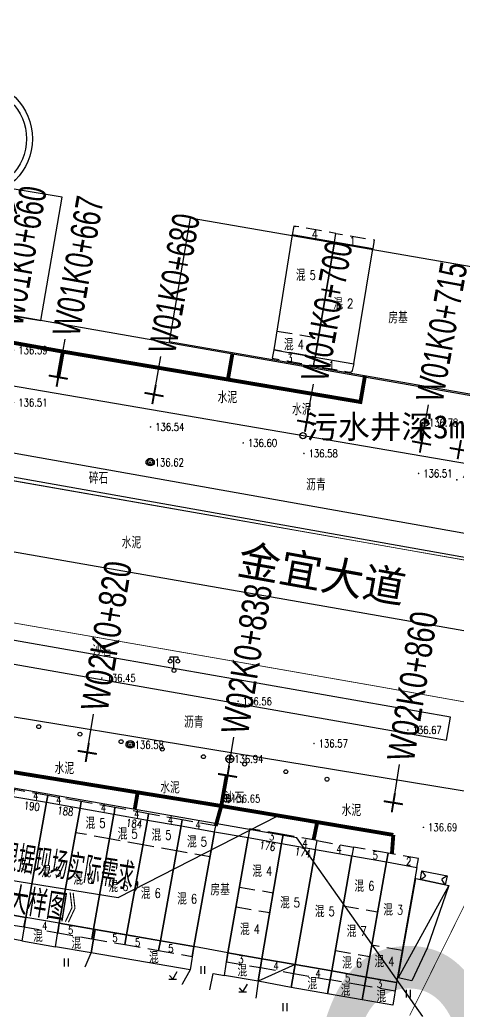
# Model space of a CAD drawing. Extents: x 529262 to 576451, y 2694391 to 2717535.
# Drawn here: x 562654.2 to 562710.7, y 2710897.1 to 2711024.9 of the extents above; entities that cross this region are included whole.
import ezdxf
from ezdxf.enums import TextEntityAlignment as Align
from ezdxf.xclip import XClip

# ---------------------------------------------------------------- set-up
doc = ezdxf.new("R2010")
doc.units = 0
doc.header["$XCLIPFRAME"] = 0
doc.linetypes.add('X5', pattern=[3, 2, -1])
for name, color, linetype in [('a红线图', 1, 'Continuous'), ('COMPONENT', 8, 'Continuous'), ('DLDW', 8, 'Continuous'), ('DLSS', 4, 'Continuous'), ('GCD', 8, 'Continuous'), ('GPSCOMMON', 7, 'Continuous'), ('GXYZ', 8, 'Continuous'), ('JMD', 8, 'Continuous'), ('PP-COM', 7, 'Continuous'), ('RD-中线', 40, 'Continuous'), ('RD-红线', 7, 'Continuous'), ('RD-路名', 7, 'Continuous'), ('ZBTZ', 8, 'Continuous'), ('ZJ', 7, 'Continuous'), ('桩号标注_W01-', 7, 'Continuous'), ('桩号标注_W02-', 7, 'Continuous'), ('纵断_分栏文字', 7, 'Continuous'), ('路名', 7, 'Continuous')]:
    doc.layers.add(name, color=color, linetype=linetype)
doc.layers.add('现状管道深度（物探资料）', color=2, linetype='Continuous', plot=False)
doc.styles.add('_TCH_DIM', font='smsim.shx', dxfattribs={"width": 0.75, "bigfont": 'smfs.shx'})
doc.styles.add('HZ', font='rs.shx', dxfattribs={"width": 0.8, "bigfont": 'hztxt.shx'})
doc.styles.add('JieTuHzTxt', font='smsim.shx', dxfattribs={"width": 0.7, "bigfont": 'smfs.shx'})
doc.styles.add('SEMDI', font='smsim.shx', dxfattribs={"width": 0.75, "bigfont": 'smfs.shx'})
doc.styles.add('SMEDI', font='smsim.shx', dxfattribs={"width": 0.75, "height": 3.5, "bigfont": 'smfs.shx'})
doc.styles.get("Standard").update_dxf_attribs({"font": '', "height": 2.5, "bigfont": 'smfs.shx'})
doc.styles.add('宋体', font='', dxfattribs={"width": 0.75})
doc.styles.add('黑体', font='simhei.ttf')
doc.styles.get('Standard').set_extended_font_data('FangSong_GB2312')
doc.styles.get('宋体').set_extended_font_data('SimSun')
doc.linetypes.add('1161', pattern='A,0,[149,AAA.SHX,S=0.15,R=0,X=0,Y=0],-1.6', length=1.6)
doc.linetypes.add('444', pattern='A,4.5,[145,AAA.SHX,S=1,R=0,X=0,Y=1],4.5,-0.5,[146,AAA.SHX,S=1,R=0,X=0,Y=0],-0.5', length=10)

# ---------------------------------------------------------------- blocks, each defined once
blk = doc.blocks.new('Compass1')
for p, q in [((0, 12.5), (-7.245865642328226, -12.86052974814868)), ((0, 0), (0, 12.5)), ((0, 0), (-7.245865642328226, -12.86052974814868))]:
    blk.add_line(p, q)
at = {"color": 2}
for p, q in [((0, 12.5), (7.258392921233167, -12.9043752243162)), ((7.258392921233167, -12.9043752243162), (0, 0))]:
    blk.add_line(p, q, dxfattribs=at)
at = {"color": 3}
blk.add_circle((0, 0), 10, dxfattribs=at)
at = {"color": 2}
blk.add_circle((0, 0), 9, dxfattribs=at)
blk.add_solid([(-7.245865642328283, -12.86052974814882), (0, 12.5), (0, 0)], dxfattribs=at)
at = {"color": 3}
blk.add_text('N', height=5, dxfattribs=at).set_placement((-0.01376961122394693, 13.97023395669921), align=Align.CENTER)
blk = doc.blocks.new('A$C19FD0107')
at = {"layer": 'RD-中线', "color": 8}
blk.add_lwpolyline([(-7408.074959926307, 16401.62815420004), (-7423.958501435816, 16404.55475354008, 0.002243346709815125), (-7425.283301480114, 16404.79271196714), (-8443.288202136755, 16582.93403241923)], format="xyb", dxfattribs=at)
at = {"layer": 'RD-红线', "color": 8}
for points in [[(-8002.672342158854, 16536.2862471398), (-8404.522345103323, 16606.60623292765)], [(-8308.06715849042, 16528.81575428974), (-8415.225166082382, 16547.56740170997)]]:
    blk.add_lwpolyline(points, dxfattribs=at)
blk.add_lwpolyline([(-8291.800024449825, 16505.74820688087), (-8308.06715849042, 16528.81575428974, 0.4130173738792023)], format="xyb", dxfattribs=at)
blk = doc.blocks.new('GC200')
at = {"linetype": 'Continuous', "const_width": 0.2, "flags": 128}
blk.add_lwpolyline([(-0.1, 0, 1), (0.1, 0, 1)], format="xyb", close=True, dxfattribs=at)
blk = doc.blocks.new('gc170')
at = {"color": 8, "linetype": 'Continuous'}
blk.add_circle((0, 0), 0.5, dxfattribs=at)
blk = doc.blocks.new('gc121')
at = {"color": 8}
for p, q in [((-0.5, -1), (-0.5, 1)), ((0.5, -1), (0.5, 1))]:
    blk.add_line(p, q, dxfattribs=at)
blk = doc.blocks.new('gc123')
at = {"color": 8}
for p, q in [((-1, 0), (1, 0)), ((0, 0), (-0.8, 1)), ((0, 0), (1.199999999999999, 2))]:
    blk.add_line(p, q, dxfattribs=at)
blk = doc.blocks.new('gc097')
at = {"color": 8}
for p, q in [((-1, 2.9), (-1, 3.5)), ((-1, 3.5), (1, 3.5)), ((0, 0.5), (0, 3.5)), ((1, 3.5), (1, 2.9))]:
    blk.add_line(p, q, dxfattribs=at)
for centre in [(-1, 2.399999999999999), (1, 2.399999999999999), (0, 0)]:
    blk.add_circle(centre, 0.5, dxfattribs=at)
blk = doc.blocks.new('gc122')
at = {"color": 8}
blk.add_circle((0, 0), 0.8, dxfattribs=at)
blk = doc.blocks.new('gcbj0109')
at = {"linetype": 'Continuous'}
for radius in [1, 0.6447541217484433]:
    blk.add_circle((0, 0), radius, dxfattribs=at)
blk = doc.blocks.new('gcbj0102')
for p, q in [((-1, 0), (1, 0)), ((-8.881784197001252e-16, -1), (-8.881784197001252e-16, 1))]:
    blk.add_line(p, q)
blk.add_circle((0, 0), 1)

msp = doc.modelspace()

# ---------------------------------------------------------------- linework, layer by layer
at = {"layer": 'a红线图', "color": 8, "lineweight": 0, "elevation": 137.0047}
msp.add_lwpolyline([(562776.0204073656, 2710943.929564269), (562313.747224096, 2711024.878383073)], dxfattribs=at)
msp.add_lwpolyline([(562776.0204073656, 2710943.929564269), (562313.747224096, 2711024.878383073)], dxfattribs=at)
at = {"layer": 'DLSS', "color": 8, "linetype": 'Continuous', "const_width": 0.1, "flags": 128}
for points, elevation in [([(562619.5389494417, 2710971.336038125), (562651.8288494417, 2710965.736938125), (562681.2312494417, 2710960.580638125), (562720.6752494418, 2710953.602838125), (562720.6752494418, 2710953.602838125), (562750.3666494415, 2710948.444938125), (562771.9444146993, 2710944.641267581)], 136.5207), ([(562619.5389494417, 2710971.336038125), (562651.8288494417, 2710965.736938125), (562681.2312494417, 2710960.580638125), (562720.6752494418, 2710953.602838125), (562720.6752494418, 2710953.602838125), (562750.3666494415, 2710948.444938125), (562771.9444146993, 2710944.641267581)], 136.5207), ([(562614.9976494417, 2710953.828784219), (562636.7334494418, 2710950.021038125), (562680.1050494417, 2710942.472138125), (562700.1209494417, 2710938.969838125), (562716.7161245361, 2710936.00470788)], 136.4078), ([(562619.0939374004, 2710953.111183557), (562636.7334494418, 2710950.021038125), (562680.1050494417, 2710942.472138125), (562700.1209494417, 2710938.969838125), (562717.6987494418, 2710935.829138124)], 136.4078)]:
    msp.add_lwpolyline(points, dxfattribs=dict(at, elevation=elevation))
at = {"layer": 'DLSS', "linetype": 'Continuous', "const_width": 0.1, "elevation": 136.772, "flags": 128}
msp.add_lwpolyline([(562716.5676494418, 2710920.942038125), (562711.4226508603, 2710910.475465128), (562705.2898886052, 2710898.110025952), (562704.4776348593, 2710896.490333693)], dxfattribs=at)
msp.add_lwpolyline([(562716.5676494418, 2710920.942038125), (562711.4226508603, 2710910.475465128), (562705.2898886052, 2710898.110025952), (562704.4776348593, 2710896.490333693)], dxfattribs=at)
at = {"layer": 'GPSCOMMON', "const_width": 0.5}
for points in [[(562623.0961453109, 2710988.635246012), (562659.7529791774, 2710982.098747685), (562659.164834776, 2710978.800420271)], [(562659.7529791776, 2710982.098747685), (562698.1286038482, 2710975.605043729), (562698.7180442625, 2710978.998741131)], [(562681.0378387049, 2710978.497045362), (562681.6131500875, 2710981.784714981)], [(562650.0049235604, 2710928.419920533), (562680.1817813225, 2710923.514177952), (562680.8850937037, 2710927.466672134)], [(562669.4030781755, 2710925.266432723), (562669.0198940949, 2710923.076692179)], [(562680.1817813225, 2710923.514177952), (562679.4694897163, 2710920.947437823)], [(562680.1817813225, 2710923.514177952), (562702.3694830771, 2710919.782121408)], [(562692.5574908697, 2710921.432536135), (562692.0809728942, 2710919.124491614)], [(562702.3694830771, 2710919.782121408), (562702.1878633876, 2710917.335431007)]]:
    msp.add_lwpolyline(points, dxfattribs=at)
at = {"layer": 'JMD', "linetype": 'Continuous'}
for p, q in [((562689.5596494417, 2710998.288038125), (562689.8068522728, 2710998.250745226)), ((562706.0576494418, 2710915.139038125), (562706.5157140836, 2710914.48315949)), ((562706.0576494418, 2710915.139038125), (562706.5157140836, 2710914.48315949)), ((562705.8762855636, 2710914.017559239), (562706.535607599, 2710914.470653549)), ((562705.8762855636, 2710914.017559239), (562706.535607599, 2710914.470653549)), ((562709.059974083, 2710913.351345722), (562708.6221464057, 2710914.020902982)), ((562709.059974083, 2710913.351345722), (562708.6221464057, 2710914.020902982)), ((562709.3026494418, 2710914.511038124), (562708.636420486, 2710914.06816232)), ((562709.3026494418, 2710914.511038124), (562708.636420486, 2710914.06816232)), ((562709.5106494417, 2710913.257038125, 136.958), (562702.9876494417, 2710901.355038124, 136.958)), ((562709.5106494417, 2710913.257038125, 136.958), (562702.9876494417, 2710901.355038124, 136.958)), ((562689.7107704104, 2710903.063014312), (562684.9266494417, 2710900.939038124)), ((562689.7107704104, 2710903.063014312), (562684.9266494417, 2710900.939038124)), ((562689.7107704104, 2710903.063014312), (562684.9266494417, 2710900.939038124)), ((562689.7107704104, 2710903.063014312), (562684.9266494417, 2710900.939038124))]:
    msp.add_line(p, q, dxfattribs=at)
at = {"layer": 'JMD', "linetype": 'Continuous', "flags": 128}
for points in [[(562645.1158310156, 2711004.410788328), (562642.3822494417, 2710988.486638125), (562656.9309263704, 2710986.09871814), (562659.6645079444, 2711002.022868344)], [(562676.1915274583, 2710999.310236785), (562673.4579458843, 2710983.386086581), (562726.5532829355, 2710974.164127824), (562729.2868645095, 2710990.088278027)], [(562679.3276494417, 2710920.163038125), (562683.6426494417, 2710919.453038124), (562681.0488137074, 2710904.589015359), (562676.6534188146, 2710905.374109497)], [(562679.3276494417, 2710920.163038125), (562683.6426494417, 2710919.453038124), (562681.0488137074, 2710904.589015359), (562676.6534188146, 2710905.374109497)], [(562683.6426494417, 2710919.453038124), (562687.9706494417, 2710918.694038125), (562685.4196218381, 2710903.814440523), (562681.0488137074, 2710904.589015359)], [(562683.6426494417, 2710919.453038124), (562687.9706494417, 2710918.694038125), (562685.4196218381, 2710903.814440523), (562681.0488137074, 2710904.589015359)], [(562687.9706494417, 2710918.694038125), (562692.354149924, 2710917.913792453), (562689.7107704104, 2710903.063014312), (562685.4196218381, 2710903.814440523)], [(562687.9706494417, 2710918.694038125), (562692.354149924, 2710917.913792453), (562689.7107704104, 2710903.063014312), (562685.4196218381, 2710903.814440523)], [(562692.354149924, 2710917.913792453), (562697.0326494419, 2710917.081038124), (562694.4276494418, 2710902.237038125), (562689.7107704104, 2710903.063014312)], [(562692.354149924, 2710917.913792453), (562697.0326494419, 2710917.081038124), (562694.4276494418, 2710902.237038125), (562689.7107704104, 2710903.063014312)], [(562654.9606747297, 2710909.155223128), (562654.4766494418, 2710906.143038125), (562650.1386494418, 2710906.940038125), (562650.6555594071, 2710909.905618291)], [(562654.9606747297, 2710909.155223128), (562654.4766494418, 2710906.143038125), (562658.8056494417, 2710905.365038125), (562659.2867508823, 2710908.401174427)]]:
    msp.add_lwpolyline(points, close=True, dxfattribs=at)
at = {"layer": 'JMD', "linetype": 'X5', "flags": 128}
for points, elevation in [([(562694.7768246497, 2710996.217854289), (562694.9626494417, 2710997.328038124), (562689.5596494417, 2710998.288038125), (562689.3326494417, 2710997.150038125)], -524.9832999999999), ([(562694.7768246497, 2710996.217854289), (562694.9626494417, 2710997.328038124), (562699.8796494417, 2710996.523038125), (562699.7406494417, 2710995.332038125)], -524.9832999999999), ([(562687.3434049617, 2710984.754339242), (562692.7043294141, 2710983.836025772)], -846.584), ([(562665.7572487766, 2710919.281958104), (562661.3968621638, 2710920.070431679)], 136.752), ([(562670.0835344661, 2710918.515559133), (562665.7572487766, 2710919.281958104)], 136.752), ([(562674.4248291347, 2710917.730537889), (562670.0835344661, 2710918.515559133)], 136.752), ([(562674.4248291347, 2710917.730537889), (562670.0835344661, 2710918.515559133)], 136.752), ([(562678.7464785657, 2710916.949069024), (562674.4248291347, 2710917.730537889)], 136.752), ([(562678.7464785657, 2710916.949069024), (562674.4248291347, 2710917.730537889)], 136.752), ([(562695.9052003825, 2710910.656526096), (562700.3462891354, 2710909.872276318)], -90.743), ([(562695.9052003825, 2710910.656526096), (562700.3462891354, 2710909.872276318)], -90.743), ([(562694.8948736873, 2710904.899409219), (562699.3366494417, 2710904.115038125)], -91.105), ([(562694.8948736873, 2710904.899409219), (562699.3366494417, 2710904.115038125)], -91.105), ([(562703.51889285, 2710904.867691515), (562699.5821386783, 2710905.557059458)], 38.103), ([(562703.51889285, 2710904.867691515), (562699.5821386783, 2710905.557059458)], 38.103)]:
    msp.add_lwpolyline(points, dxfattribs=dict(at, elevation=elevation))
at = {"layer": 'JMD', "linetype": 'Continuous', "flags": 128}
for points, elevation in [([(562686.9506494417, 2710982.306938125), (562692.2951494417, 2710981.391438125), (562694.7768246497, 2710996.217854289), (562689.3326494417, 2710997.150038125)], -524.9832999999999), ([(562692.2951494417, 2710981.391438125), (562697.2561494417, 2710980.528638125), (562699.7406494417, 2710995.332038125), (562694.7768246497, 2710996.217854289)], -524.9832999999999), ([(562653.2996494418, 2710924.735038125), (562657.6446494418, 2710923.998038125), (562654.9606747297, 2710909.155223128), (562650.6192416176, 2710909.911948596)], 136.06), ([(562657.6446494418, 2710923.998038125), (562661.9696494418, 2710923.238038124), (562659.2867508823, 2710908.401174427), (562654.9606747297, 2710909.155223128)], 136.064), ([(562661.9696494418, 2710923.238038124), (562666.3186494417, 2710922.451038125), (562663.6936494417, 2710907.633038125), (562659.2867508823, 2710908.401174427)], 136.022), ([(562666.3186494417, 2710922.451038125), (562670.6586494417, 2710921.696038125), (562667.9805681485, 2710906.885814689), (562663.6936494417, 2710907.633038125)], 135.996), ([(562670.6586494417, 2710921.696038125), (562675.0046494417, 2710920.937038125), (562672.326827333, 2710906.128248022), (562667.9805681485, 2710906.885814689)], 135.365), ([(562675.0046494417, 2710920.937038125), (562679.3276494417, 2710920.163038125), (562676.6534188146, 2710905.374109497), (562672.326827333, 2710906.128248022)], 136.082), ([(562675.0046494417, 2710920.937038125), (562679.3276494417, 2710920.163038125), (562676.6534188146, 2710905.374109497), (562672.326827333, 2710906.128248022)], 136.082), ([(562697.0326494419, 2710917.081038124), (562701.4836494417, 2710916.295038124), (562698.8568739521, 2710901.461433335), (562694.4276494418, 2710902.237038125)], 136.821), ([(562697.0326494419, 2710917.081038124), (562701.4836494417, 2710916.295038124), (562698.8568739521, 2710901.461433335), (562694.4276494418, 2710902.237038125)], 136.821), ([(562701.4836494417, 2710916.295038124), (562705.4126494417, 2710915.566038125), (562702.7939014208, 2710900.772017533), (562698.8568739521, 2710901.461433335)], 138.225), ([(562701.4836494417, 2710916.295038124), (562705.4126494417, 2710915.566038125), (562702.7939014208, 2710900.772017533), (562698.8568739521, 2710901.461433335)], 138.225), ([(562706.0576494418, 2710915.139038125), (562709.3026494418, 2710914.511038124), (562709.059974083, 2710913.351345722), (562705.8762855636, 2710914.017559239)], 136.695), ([(562706.0576494418, 2710915.139038125), (562709.3026494418, 2710914.511038124), (562709.059974083, 2710913.351345722), (562705.8762855636, 2710914.017559239)], 136.695), ([(562705.2766494417, 2710914.143038125), (562709.5106494417, 2710913.257038125), (562706.7516494417, 2710905.192038124), (562704.7546494416, 2710900.968038124), (562702.9876494417, 2710901.355038124)], 136.958), ([(562705.2766494417, 2710914.143038125), (562709.5106494417, 2710913.257038125), (562706.7516494417, 2710905.192038124), (562704.7546494416, 2710900.968038124), (562702.9876494417, 2710901.355038124)], 136.958), ([(562663.9354148945, 2710907.590897644), (562663.4076494419, 2710904.563038125), (562658.8056494417, 2710905.365038125), (562659.2867508823, 2710908.401174427)], 136.082), ([(562676.6534188146, 2710905.374109497), (562676.1806494417, 2710902.377038125), (562663.4076494419, 2710904.563038125), (562663.9354148945, 2710907.590897644)], 136.082), ([(562685.4196218381, 2710903.814440523), (562684.9266494417, 2710900.939038124), (562680.5786494418, 2710901.676038125), (562681.0488137074, 2710904.589015359)], 29.533), ([(562685.4196218381, 2710903.814440523), (562684.9266494417, 2710900.939038124), (562680.5786494418, 2710901.676038125), (562681.0488137074, 2710904.589015359)], 29.533), ([(562689.7107704104, 2710903.063014312), (562689.1966494418, 2710900.127038125), (562684.9266494417, 2710900.939038124), (562685.4196218381, 2710903.814440523)], 29.533), ([(562689.7107704104, 2710903.063014312), (562689.1966494418, 2710900.127038125), (562684.9266494417, 2710900.939038124), (562685.4196218381, 2710903.814440523)], 29.533), ([(562694.4276494418, 2710902.237038125), (562693.8976494417, 2710899.280038125), (562689.1966494418, 2710900.127038125), (562689.7107704104, 2710903.063014312)], 29.533), ([(562694.4276494418, 2710902.237038125), (562693.8976494417, 2710899.280038125), (562689.1966494418, 2710900.127038125), (562689.7107704104, 2710903.063014312)], 29.533), ([(562698.8568739521, 2710901.461433335), (562698.3356494417, 2710898.518038125), (562693.8976494417, 2710899.280038125), (562694.4276494418, 2710902.237038125)], 136.821), ([(562698.8568739521, 2710901.461433335), (562698.3356494417, 2710898.518038125), (562693.8976494417, 2710899.280038125), (562694.4276494418, 2710902.237038125)], 136.821), ([(562702.7939014208, 2710900.772017533), (562702.3046494419, 2710897.822038125), (562698.3356494417, 2710898.518038125), (562698.8568739521, 2710901.461433335)], 138.225), ([(562702.7939014208, 2710900.772017533), (562702.3046494419, 2710897.822038125), (562698.3356494417, 2710898.518038125), (562698.8568739521, 2710901.461433335)], 138.225)]:
    msp.add_lwpolyline(points, close=True, dxfattribs=dict(at, elevation=elevation))
at = {"layer": 'JMD', "linetype": 'X5', "elevation": -524.9832999999999, "flags": 128}
msp.add_lwpolyline([(562686.9506494417, 2710982.306938125), (562686.7334286367, 2710981.242842272), (562692.0779286368, 2710980.327342272), (562692.2951494417, 2710981.391438125)], close=True, dxfattribs=at)
msp.add_lwpolyline([(562697.2561494417, 2710980.528638125), (562697.0634494417, 2710979.650538125, -0.4605166174077072), (562696.6380494417, 2710979.422738124), (562692.4500494418, 2710980.192338125, -0.3046959732525098), (562692.1122400499, 2710980.495423007), (562692.2951494417, 2710981.391438125)], format="xyb", dxfattribs=at)
at = {"layer": 'JMD', "linetype": 'X5'}
for points, elevation in [([(562657.6446494418, 2710923.998038125), (562657.8015241751, 2710924.865580817), (562653.4650500665, 2710925.649730376), (562653.2996494418, 2710924.735038125)], 136.777), ([(562679.3276494417, 2710920.163038125), (562679.4694897163, 2710920.947437823), (562675.1478402852, 2710921.728906689), (562675.0046494417, 2710920.937038125)], 29.857), ([(562679.3276494417, 2710920.163038125), (562679.4694897163, 2710920.947437823), (562675.1478402852, 2710921.728906689), (562675.0046494417, 2710920.937038125)], 29.857), ([(562687.9706494417, 2710918.694038125), (562688.1694103735, 2710919.816892746), (562683.8186494417, 2710920.587038125), (562683.6426494417, 2710919.453038124)], 136.899), ([(562687.9706494417, 2710918.694038125), (562688.1694103735, 2710919.816892746), (562683.8186494417, 2710920.587038125), (562683.6426494417, 2710919.453038124)], 136.899), ([(562692.354149924, 2710917.913792453), (562692.5536497378, 2710919.040821219), (562688.1694103735, 2710919.816892746), (562687.9706494417, 2710918.694038125)], 136.821), ([(562692.354149924, 2710917.913792453), (562692.5536497378, 2710919.040821219), (562688.1694103735, 2710919.816892746), (562687.9706494417, 2710918.694038125)], 136.821), ([(562701.4836494417, 2710916.295038124), (562701.6882193134, 2710917.423874978), (562697.2329378622, 2710918.212521945), (562697.0326494419, 2710917.081038124)], 138.225), ([(562701.4836494417, 2710916.295038124), (562701.6882193134, 2710917.423874978), (562697.2329378622, 2710918.212521945), (562697.0326494419, 2710917.081038124)], 138.225), ([(562705.4126494417, 2710915.566038125), (562705.6183655219, 2710916.728184272), (562701.6882193134, 2710917.423874978), (562701.4836494417, 2710916.295038124)], 136.723), ([(562705.4126494417, 2710915.566038125), (562705.6183655219, 2710916.728184272), (562701.6882193134, 2710917.423874978), (562701.4836494417, 2710916.295038124)], 136.723), ([(562650.6192416176, 2710909.911948596), (562650.4020247618, 2710908.669344375), (562654.7430862753, 2710907.910493152), (562654.9606747297, 2710909.155223128)], 136.06), ([(562654.9606747297, 2710909.155223128), (562654.7430862753, 2710907.910493152), (562659.0886779381, 2710907.151175143), (562659.2867508823, 2710908.401174427)], 136.06), ([(562659.2867508823, 2710908.401174427), (562659.0886779381, 2710907.151175143), (562663.4753135014, 2710906.384032102), (562663.6936494417, 2710907.633038125)], 136.022), ([(562663.6936494417, 2710907.633038125), (562663.4753135014, 2710906.384032102), (562667.7618652757, 2710905.634709604), (562667.9805681485, 2710906.885814689)], 29.096), ([(562667.9805681485, 2710906.885814689), (562667.7618652757, 2710905.634709604), (562672.1077524486, 2710904.875014819), (562672.326827333, 2710906.128248022)], 135.365), ([(562672.326827333, 2710906.128248022), (562672.1077524486, 2710904.875014819), (562676.4266494418, 2710904.120038125), (562676.6534188146, 2710905.374109497)], 135.365), ([(562672.326827333, 2710906.128248022), (562672.1077524486, 2710904.875014819), (562676.4266494418, 2710904.120038125), (562676.6534188146, 2710905.374109497)], 135.365), ([(562685.4196218381, 2710903.814440523), (562685.2233845517, 2710902.669830463), (562689.5114798931, 2710901.924931548), (562689.7107704104, 2710903.063014312)], 29.533), ([(562685.4196218381, 2710903.814440523), (562685.2233845517, 2710902.669830463), (562689.5114798931, 2710901.924931548), (562689.7107704104, 2710903.063014312)], 29.533), ([(562689.7107704104, 2710903.063014312), (562689.5114798931, 2710901.924931548), (562694.2249519443, 2710901.106139068), (562694.4276494418, 2710902.237038125)], 29.533), ([(562689.7107704104, 2710903.063014312), (562689.5114798931, 2710901.924931548), (562694.2249519443, 2710901.106139068), (562694.4276494418, 2710902.237038125)], 29.533), ([(562698.8568739521, 2710901.461433335), (562698.6576019846, 2710900.336129089), (562694.2249519443, 2710901.106139068), (562694.4276494418, 2710902.237038125)], 136.821), ([(562698.8568739521, 2710901.461433335), (562698.6576019846, 2710900.336129089), (562694.2249519443, 2710901.106139068), (562694.4276494418, 2710902.237038125)], 136.821), ([(562702.7939014208, 2710900.772017533), (562702.5956494417, 2710899.652038124), (562698.6576019846, 2710900.336129089), (562698.8568739521, 2710901.461433335)], 138.225), ([(562702.7939014208, 2710900.772017533), (562702.5956494417, 2710899.652038124), (562698.6576019846, 2710900.336129089), (562698.8568739521, 2710901.461433335)], 138.225)]:
    msp.add_lwpolyline(points, dxfattribs=dict(at, elevation=elevation))
for points in [[(562661.9696494418, 2710923.238038124), (562662.122658866, 2710924.08420503), (562657.8015241751, 2710924.865580817), (562657.6446494418, 2710923.998038125)], [(562666.3686494417, 2710922.451038125), (562666.4717613747, 2710923.297771921), (562662.122658866, 2710924.08420503), (562661.9696494418, 2710923.238038124)], [(562670.6586494417, 2710921.696038125), (562670.8065456166, 2710922.513927934), (562666.4717613747, 2710923.297771921), (562666.3686494417, 2710922.451038125)], [(562675.0046494417, 2710920.937038125), (562675.1478402852, 2710921.728906689), (562670.8065456166, 2710922.513927934), (562670.6586494417, 2710921.696038125)], [(562675.0046494417, 2710920.937038125), (562675.1478402852, 2710921.728906689), (562670.8065456166, 2710922.513927934), (562670.6586494417, 2710921.696038125)], [(562692.354149924, 2710917.913792453), (562692.5536497378, 2710919.040821219), (562697.2329378622, 2710918.212521945), (562697.0326494419, 2710917.081038124)], [(562692.354149924, 2710917.913792453), (562692.5536497378, 2710919.040821219), (562697.2329378622, 2710918.212521945), (562697.0326494419, 2710917.081038124)], [(562681.0488137074, 2710904.589015359), (562680.8552103057, 2710903.428951967), (562685.2233845517, 2710902.669830463), (562685.4196218381, 2710903.814440523)], [(562681.0488137074, 2710904.589015359), (562680.8552103057, 2710903.428951967), (562685.2233845517, 2710902.669830463), (562685.4196218381, 2710903.814440523)]]:
    msp.add_lwpolyline(points, dxfattribs=at)
at = {"layer": 'JMD', "linetype": 'X5', "flags": 128}
for points in [[(562682.5269763106, 2710913.059652991), (562686.8768083788, 2710912.313897496)], [(562682.5269763106, 2710913.059652991), (562686.8768083788, 2710912.313897496)], [(562682.0819717228, 2710910.509546122), (562686.4393833758, 2710909.762491147)], [(562682.0819717228, 2710910.509546122), (562686.4393833758, 2710909.762491147)]]:
    msp.add_lwpolyline(points, dxfattribs=at)
at = {"layer": 'JMD', "linetype": '444', "flags": 128}
for points, elevation in [([(562678.7052407599, 2710899.820028759), (562679.1226494417, 2710901.906038125), (562680.5786494418, 2710901.676038125)], 27.816), ([(562684.9266494417, 2710900.939038124), (562684.6208253386, 2710898.731239463)], 136.357), ([(562684.9266494417, 2710900.939038124), (562684.6208253386, 2710898.731239463)], 136.357)]:
    msp.add_lwpolyline(points, dxfattribs=dict(at, elevation=elevation))
at = {"layer": 'ZBTZ', "linetype": '1161', "flags": 128}
for points in [[(562577.9128496479, 2711000.976912066), (562575.7786398954, 2710996.151284325), (562576.996070156, 2710991.977593035), (562596.380572772, 2710988.073127537), (562645.0521568373, 2710979.12384811), (562713.8168996642, 2710967.334018743), (562770.6320324414, 2710956.684557125)], [(562558.9477942218, 2710944.190684074), (562562.7456317884, 2710949.937962326), (562765.6214044594, 2710916.567479401)]]:
    msp.add_lwpolyline(points, dxfattribs=at)
for points in [[(562725.3638946768, 2710956.195877496), (562572.1411104617, 2710983.425891494), (562571.3405999048, 2710980.530497947), (562724.6041605334, 2710953.285915512)], [(562709.7551398148, 2710934.958545625), (562568.8974563865, 2710959.701365172), (562568.3333061396, 2710956.751042432), (562568.3333061396, 2710956.751042432), (562709.2361826001, 2710932.003772637)]]:
    msp.add_lwpolyline(points, close=True, dxfattribs=at)
at = {"layer": 'ZBTZ', "linetype": '1161', "elevation": 28.035, "flags": 128}
for points in [[(562662.6110155907, 2710902.782241515), (562663.4076494419, 2710904.563038125)], [(562676.1806494417, 2710902.377038125), (562675.1513305872, 2710900.550448613), (562675.1092232869, 2710900.481891552)]]:
    msp.add_lwpolyline(points, dxfattribs=at)
at = {"layer": '桩号标注_W01-'}
for p, q in [((562659.164834779, 2710978.800420289), (562660.0425692722, 2710983.722775636)), ((562671.5118792952, 2710976.563187162), (562672.4033424609, 2710981.483074704)), ((562691.1914294626, 2710972.9973345), (562692.0828926283, 2710977.917222042)), ((562706.0130623849, 2710970.311716244), (562706.9045255505, 2710975.231603786))]:
    msp.add_line(p, q, dxfattribs=at)
at = {"layer": '桩号标注_W01-', "const_width": 0.25}
for points in [[(562660.3954236157, 2710978.580986666), (562657.9342459423, 2710979.019853912)], [(562659.3842684024, 2710980.031009126), (562658.9454011557, 2710977.569831452)], [(562671.7347450866, 2710977.793159048), (562671.2890135039, 2710975.333215277)], [(562672.7418511807, 2710976.340321371), (562670.2819074098, 2710976.786052954)], [(562691.414295254, 2710974.227306386), (562690.9685636713, 2710971.767362615)], [(562692.4214013481, 2710972.774468709), (562689.9614575772, 2710973.220200292)], [(562706.2359281763, 2710971.54168813), (562705.7901965936, 2710969.081744358)], [(562707.2430342704, 2710970.088850453), (562704.7830904995, 2710970.534582036)], [(562711.091521948, 2710970.693712365), (562710.6614213138, 2710968.230987564)], [(562712.1078340312, 2710969.247299647), (562709.6451092305, 2710969.677400282)]]:
    msp.add_lwpolyline(points, dxfattribs=at)
at = {"layer": '桩号标注_W02-'}
for p, q in [((562662.9007465828, 2710930.423407222), (562663.712277806, 2710935.357109389)), ((562680.9936963546, 2710927.447347225), (562681.8052275778, 2710932.381049392)), ((562702.3703639198, 2710923.931157438), (562703.181895143, 2710928.864859605))]:
    msp.add_line(p, q, dxfattribs=at)
at = {"layer": '桩号标注_W02-', "const_width": 0.25}
for points in [[(562663.1036293886, 2710931.656832764), (562662.697863777, 2710929.18998168)], [(562664.1341721246, 2710930.220524416), (562661.667321041, 2710930.626290028)], [(562681.1965791604, 2710928.680772767), (562680.7908135488, 2710926.213921683)], [(562682.2271218963, 2710927.244464419), (562679.7602708128, 2710927.650230031)], [(562703.6037894615, 2710923.728274632), (562701.136938378, 2710924.134040243)], [(562702.5732467256, 2710925.164582979), (562702.167481114, 2710922.697731896)]]:
    msp.add_lwpolyline(points, dxfattribs=at)
at = {"layer": '纵断_分栏文字', "color": 3, "elevation": -137.697}
msp.add_lwpolyline([(562625.6408807259, 2710918.375805614), (562666.8747666474, 2710911.71050045), (562687.4796046932, 2710922.2366476)], dxfattribs=at)

# ---------------------------------------------------------------- block references
at = {"layer": 'COMPONENT', "linetype": 'Continuous', "xscale": 0.5, "yscale": 0.5}
for name, p in [('gcbj0102', (562706.3850491713, 2710972.936312182)), ('gcbj0109', (562671.0163355176, 2710967.85550452)), ('gcbj0109', (562668.4359778085, 2710931.452626356)), ('gcbj0102', (562681.2864956004, 2710929.594129168)), ('gcbj0102', (562680.887678042, 2710924.517448502))]:
    msp.add_blockref(name, p, dxfattribs=at)
at = {"layer": 'DLDW', "color": 252, "linetype": 'Continuous', "xscale": 0.5, "yscale": 0.5, "zscale": 0.5}
msp.add_blockref('gc097', (562674.0866494417, 2710940.987038125), dxfattribs=at)
msp.add_blockref('gc097', (562674.0866494417, 2710940.987038125), dxfattribs=at)
at = {"layer": 'GCD', "linetype": 'Continuous'}
ref = msp.add_blockref('GC200', (562653.4148874236, 2710982.283407475, 136.585), dxfattribs=dict(at, xscale=0.5, yscale=0.5, zscale=0.5))
ref.add_attrib('height', '136.59', dxfattribs={"linetype": 'Continuous', "height": 1, "style": 'HZ', "width": 0.8}).set_placement((562654.0148874236, 2710982.283407475, 136.585), align=Align.MIDDLE_LEFT)
ref = msp.add_blockref('GC200', (562653.4115378933, 2710975.530970777, 136.51), dxfattribs=dict(at, xscale=0.5, yscale=0.5, zscale=0.5))
ref.add_attrib('height', '136.51', dxfattribs={"linetype": 'Continuous', "height": 1, "style": 'HZ', "width": 0.8}).set_placement((562654.0115378933, 2710975.530970777, 136.51), align=Align.MIDDLE_LEFT)
ref = msp.add_blockref('GC200', (562671.0603868478, 2710972.392156492, 136.54), dxfattribs=dict(at, xscale=0.5, yscale=0.5, zscale=0.5))
ref.add_attrib('height', '136.54', dxfattribs={"linetype": 'Continuous', "height": 1, "style": 'HZ', "width": 0.8}).set_placement((562671.6603868478, 2710972.392156492, 136.54), align=Align.MIDDLE_LEFT)
ref = msp.add_blockref('GC200', (562706.3638874236, 2710972.928407475, 136.78), dxfattribs=dict(at, xscale=0.5, yscale=0.5, zscale=0.5))
ref.add_attrib('height', '136.78', dxfattribs={"linetype": 'Continuous', "height": 1, "style": 'HZ', "width": 0.8}).set_placement((562706.9638874236, 2710972.928407475, 136.78), align=Align.MIDDLE_LEFT)
ref = msp.add_blockref('GC200', (562683.0150903196, 2710970.324524306, 136.604), dxfattribs=dict(at, xscale=0.5, yscale=0.5, zscale=0.5))
ref.add_attrib('height', '136.60', dxfattribs={"linetype": 'Continuous', "height": 1, "style": 'HZ', "width": 0.8}).set_placement((562683.6150903195, 2710970.324524306, 136.604), align=Align.MIDDLE_LEFT)
ref = msp.add_blockref('GC200', (562690.8409437203, 2710968.967779826, 136.58), dxfattribs=dict(at, xscale=0.5, yscale=0.5, zscale=0.5))
ref.add_attrib('height', '136.58', dxfattribs={"linetype": 'Continuous', "height": 1, "style": 'HZ', "width": 0.8}).set_placement((562691.4409437203, 2710968.967779826, 136.58), align=Align.MIDDLE_LEFT)
ref = msp.add_blockref('GC200', (562670.9938874237, 2710967.806407475, 136.617), dxfattribs=dict(at, xscale=0.5, yscale=0.5, zscale=0.5))
ref.add_attrib('height', '136.62', dxfattribs={"linetype": 'Continuous', "height": 1, "style": 'HZ', "width": 0.8}).set_placement((562671.5938874236, 2710967.806407475, 136.617), align=Align.MIDDLE_LEFT)
ref = msp.add_blockref('GC200', (562705.6230798793, 2710966.384943229, 136.51), dxfattribs=dict(at, xscale=0.5, yscale=0.5, zscale=0.5))
ref.add_attrib('height', '136.51', dxfattribs={"linetype": 'Continuous', "height": 1, "style": 'HZ', "width": 0.8}).set_placement((562706.2230798793, 2710966.384943229, 136.51), align=Align.MIDDLE_LEFT)
ref = msp.add_blockref('GC200', (562710.5571679861, 2710965.566066539, 136.5), dxfattribs=dict(at, xscale=0.5, yscale=0.5, zscale=0.5))
ref.add_attrib('height', '136.50', dxfattribs={"linetype": 'Continuous', "height": 1, "style": 'HZ', "width": 0.8}).set_placement((562711.157167986, 2710965.566066539, 136.5), align=Align.MIDDLE_LEFT)
ref = msp.add_blockref('GC200', (562664.7767525335, 2710940.001247168, 136.45), dxfattribs=dict(at, xscale=0.5, yscale=0.5, zscale=0.5))
ref.add_attrib('height', '136.45', dxfattribs={"linetype": 'Continuous', "height": 1, "style": 'HZ', "width": 0.8}).set_placement((562665.3767525335, 2710940.001247168, 136.45), align=Align.MIDDLE_LEFT)
ref = msp.add_blockref('GC200', (562682.3493494759, 2710937.018403886, 136.56), dxfattribs=dict(at, xscale=0.5, yscale=0.5, zscale=0.5))
ref.add_attrib('height', '136.56', dxfattribs={"linetype": 'Continuous', "height": 1, "style": 'HZ', "width": 0.8}).set_placement((562682.9493494759, 2710937.018403886, 136.56), align=Align.MIDDLE_LEFT)
ref = msp.add_blockref('GC200', (562704.2463227845, 2710933.311766604, 136.67), dxfattribs=dict(at, xscale=0.5, yscale=0.5, zscale=0.5))
ref.add_attrib('height', '136.67', dxfattribs={"linetype": 'Continuous', "height": 1, "style": 'HZ', "width": 0.8}).set_placement((562704.8463227844, 2710933.311766604, 136.67), align=Align.MIDDLE_LEFT)
ref = msp.add_blockref('GC200', (562668.4158874237, 2710931.392407475, 136.579), dxfattribs=dict(at, xscale=0.5, yscale=0.5, zscale=0.5))
ref.add_attrib('height', '136.58', dxfattribs={"linetype": 'Continuous', "height": 1, "style": 'HZ', "width": 0.8}).set_placement((562669.0158874237, 2710931.392407475, 136.579), align=Align.MIDDLE_LEFT)
ref = msp.add_blockref('GC200', (562692.1380903195, 2710931.570524306, 136.57), dxfattribs=dict(at, xscale=0.5, yscale=0.5, zscale=0.5))
ref.add_attrib('height', '136.57', dxfattribs={"linetype": 'Continuous', "height": 1, "style": 'HZ', "width": 0.8}).set_placement((562692.7380903194, 2710931.570524306, 136.57), align=Align.MIDDLE_LEFT)
ref = msp.add_blockref('GC200', (562681.2508874236, 2710929.575407475, 136.939), dxfattribs=dict(at, xscale=0.5, yscale=0.5, zscale=0.5))
ref.add_attrib('height', '136.94', dxfattribs={"linetype": 'Continuous', "height": 1, "style": 'HZ', "width": 0.8}).set_placement((562681.8508874236, 2710929.575407475, 136.939), align=Align.MIDDLE_LEFT)
ref = msp.add_blockref('GC200', (562680.8468874237, 2710924.462407475, 136.648), dxfattribs=dict(at, xscale=0.5, yscale=0.5, zscale=0.5))
ref.add_attrib('height', '136.65', dxfattribs={"linetype": 'Continuous', "height": 1, "style": 'HZ', "width": 0.8}).set_placement((562681.4468874236, 2710924.462407475, 136.648), align=Align.MIDDLE_LEFT)
ref = msp.add_blockref('GC200', (562706.2498874236, 2710920.758407475, 136.689), dxfattribs=dict(at, xscale=0.5, yscale=0.5, zscale=0.5))
ref.add_attrib('height', '136.69', dxfattribs={"linetype": 'Continuous', "height": 1, "style": 'HZ', "width": 0.8}).set_placement((562706.8498874236, 2710920.758407475, 136.689), align=Align.MIDDLE_LEFT)
at = {"layer": 'PP-COM'}
ref = msp.add_blockref('A$C19FD0107', (570997.9927985519, 2694390.602628201), dxfattribs=at)
XClip(ref).set_block_clipping_path([(-9366.438313488383, 14428.60439108219), (-3328.44807433628, 17452.748486375436)])
at = {"layer": 'ZBTZ', "linetype": 'Continuous', "xscale": 0.5, "yscale": 0.5, "zscale": 0.5}
msp.add_blockref('gc122', (562690.71036657, 2710971.257839985), dxfattribs=at)
at = {"layer": 'ZBTZ', "linetype": 'Continuous', "xscale": 0.4999999999806494, "yscale": 0.4999999999806494, "zscale": 0.4999999999806494, "rotation": 349.6697519688555}
for p in [(562656.6478994415, 2710933.737288125), (562661.9571494417, 2710932.769538124), (562667.2663994418, 2710931.801788125), (562672.5756494417, 2710930.834038125), (562672.5756494417, 2710930.834038125), (562677.8848994417, 2710929.866288125), (562677.8848994417, 2710929.866288125), (562683.1941494416, 2710928.898538125), (562683.1941494416, 2710928.898538125), (562688.5033994417, 2710927.930788125), (562688.5033994417, 2710927.930788125), (562693.8126494415, 2710926.963038125), (562693.8126494415, 2710926.963038125)]:
    msp.add_blockref('gc170', p, dxfattribs=at)
at = {"layer": 'ZBTZ', "linetype": 'Continuous', "xscale": 0.5, "yscale": 0.5}
for name, p in [('gc121', (562660.2292387197, 2710903.334622501)), ('gc121', (562677.8330564462, 2710902.379144148)), ('gc121', (562677.8330564462, 2710902.379144148)), ('gc123', (562673.9161232235, 2710901.172591959)), ('gc123', (562682.9457137911, 2710899.54905402)), ('gc123', (562682.9457137911, 2710899.54905402)), ('gc121', (562704.3336542662, 2710899.308837196)), ('gc121', (562704.3336542662, 2710899.308837196)), ('gc121', (562688.4183221639, 2710897.568322082)), ('gc121', (562688.4183221639, 2710897.568322082))]:
    msp.add_blockref(name, p, dxfattribs=at)
at = {"layer": '路名', "xscale": 0.75, "yscale": 0.75}
msp.add_blockref('Compass1', (562648.3245561799, 2711009.541204629), dxfattribs=at)

# ---------------------------------------------------------------- texts
at = {"layer": 'Defpoints', "color": 1, "style": '_TCH_DIM', "width": 0.75}
msp.add_text('02', height=52.86919831223629, rotation=359.9999996239775, dxfattribs=at).set_placement((562689.5218478058, 2710851.809077256))
at = {"layer": 'GXYZ', "linetype": 'Continuous', "style": '宋体'}
for s, p in [('污', (562706.3852518225, 2710972.930121689)), ('电网', (562671.0122824936, 2710967.781932889)), ('电网', (562668.4319247846, 2710931.379054725)), ('污', (562681.2866982516, 2710929.587938675)), ('污', (562680.8878806933, 2710924.511258008))]:
    msp.add_text(s, height=0.5, dxfattribs=at).set_placement(p, align=Align.MIDDLE)
at = {"layer": 'JMD', "linetype": 'Continuous', "style": 'HZ', "width": 0.8}
for s, p in [('4', (562691.8380470552, 2710997.23731291)), ('1', (562696.7136982579, 2710996.372986688)), ('5', (562691.5583542915, 2710991.954734774)), ('2', (562696.3864072943, 2710988.285084525)), ('4', (562690.0170714086, 2710983.003261697)), ('5', (562664.4454496353, 2710921.304374469)), ('5', (562668.5889783427, 2710919.923398257)), ('5', (562668.5889783427, 2710919.923398257)), ('5', (562672.9482759574, 2710919.764627931)), ('5', (562672.9482759574, 2710919.764627931)), ('5', (562677.5225149663, 2710918.901688698)), ('5', (562677.5225149663, 2710918.901688698)), ('5', (562654.3615880145, 2710915.880472292)), ('5', (562658.734108319, 2710915.039724651)), ('4', (562685.9397502027, 2710915.110570844)), ('4', (562685.9397502027, 2710915.110570844)), ('6', (562662.853915871, 2710914.102317824)), ('6', (562667.3923257682, 2710913.150853078)), ('6', (562671.5647359833, 2710912.272577513)), ('6', (562671.5647359833, 2710912.272577513)), ('6', (562699.1180785721, 2710913.198192983)), ('6', (562699.1180785721, 2710913.198192983)), ('6', (562676.2495464542, 2710911.540681852)), ('6', (562676.2495464542, 2710911.540681852)), ('5', (562689.5191043796, 2710911.048941132)), ('5', (562689.5191043796, 2710911.048941132)), ('5', (562694.0070368764, 2710909.927120051)), ('5', (562694.0070368764, 2710909.927120051)), ('3', (562702.8295624494, 2710910.123407494)), ('3', (562702.8295624494, 2710910.123407494)), ('4', (562684.3474598553, 2710907.618521971)), ('4', (562684.3474598553, 2710907.618521971)), ('7', (562698.1106759681, 2710907.366703822)), ('7', (562698.1106759681, 2710907.366703822)), ('6', (562697.5274423745, 2710903.284661179)), ('6', (562697.5274423745, 2710903.284661179)), ('4', (562701.6951108101, 2710903.45946803)), ('4', (562701.6951108101, 2710903.45946803))]:
    msp.add_text(s, height=1.199999999999999, dxfattribs=at).set_placement(p, align=Align.MIDDLE_LEFT)
for p in [(562691.0583542915, 2710991.954734774), (562695.8864072943, 2710988.285084525), (562689.5170714086, 2710983.003261697), (562663.9454496353, 2710921.304374469), (562668.0889783427, 2710919.923398257), (562672.4482759573, 2710919.764627931), (562672.4482759573, 2710919.764627931), (562677.0225149663, 2710918.901688698), (562677.0225149663, 2710918.901688698), (562658.2341083193, 2710915.039724651), (562685.4397502027, 2710915.110570844), (562685.4397502027, 2710915.110570844), (562662.353915871, 2710914.102317824), (562666.8923257685, 2710913.150853078), (562698.6180785721, 2710913.198192983), (562698.6180785721, 2710913.198192983), (562671.0647359833, 2710912.272577513), (562671.0647359833, 2710912.272577513), (562675.749546454, 2710911.540681852), (562675.749546454, 2710911.540681852), (562689.0191043796, 2710911.048941132), (562689.0191043796, 2710911.048941132), (562693.5070368764, 2710909.927120051), (562693.5070368764, 2710909.927120051), (562702.3295624495, 2710910.123407494), (562702.3295624495, 2710910.123407494), (562657.1767584311, 2710906.729297993), (562683.8474598553, 2710907.618521971), (562683.8474598553, 2710907.618521971), (562697.6106759681, 2710907.366703822), (562697.6106759681, 2710907.366703822), (562662.1171283257, 2710905.831091043), (562672.1122935921, 2710903.98483455), (562672.1122935921, 2710903.98483455), (562697.0274423745, 2710903.284661179), (562697.0274423745, 2710903.284661179), (562701.1951108102, 2710903.45946803), (562701.1951108102, 2710903.45946803), (562683.5254244547, 2710902.283555836), (562683.5254244547, 2710902.283555836), (562692.5525247029, 2710900.615258205), (562692.5525247029, 2710900.615258205), (562696.8473104717, 2710899.782900521), (562696.8473104717, 2710899.782900521), (562701.4488663425, 2710898.950542837), (562701.4488663425, 2710898.950542837)]:
    msp.add_text('混', height=1.5, dxfattribs=at).set_placement(p, align=Align.MIDDLE_RIGHT)
for p in [(562702.9810372669, 2710986.551793557), (562680.0389591467, 2710912.79707267), (562680.0389591467, 2710912.79707267)]:
    msp.add_text('房基', height=1.5, dxfattribs=at).set_placement(p, align=Align.MIDDLE)
at = {"layer": 'RD-路名', "color": 7, "style": '黑体'}
msp.add_text('金宜大道', height=4, rotation=349.7843829022051, dxfattribs=at).set_placement((562693.1777908548, 2710953.573259721), align=Align.MIDDLE)
at = {"layer": 'ZJ', "color": 8, "linetype": 'Continuous', "style": 'HZ', "width": 0.8}
for s, height, p in [('3', 1, (562689.0157592786, 2710981.265934594)), ('1', 1, (562694.3939423622, 2710980.356326186)), ('水泥', 1.5, (562680.9686230831, 2710976.274314928)), ('水泥', 1.5, (562680.9686230831, 2710976.274314928)), ('水泥', 1.5, (562690.5639952164, 2710974.716723615)), ('水泥', 1.5, (562690.5639952164, 2710974.716723615)), ('碎石', 1.5, (562664.3529017846, 2710965.867811426)), ('水泥', 1.5, (562668.6017224877, 2710957.55803797)), ('沙石', 1.5, (562664.7802010812, 2710943.55067732)), ('水泥', 1.5, (562659.947626591, 2710928.442271206)), ('水泥', 1.5, (562673.5648683546, 2710925.966763349)), ('水泥', 1.5, (562673.5648683546, 2710925.966763349)), ('沙石', 1.5, (562681.8711502458, 2710924.657363205, -136.4078)), ('4', 1, (562656.2692983804, 2710924.795918383)), ('4', 1, (562659.2028311096, 2710924.299367515)), ('4', 1, (562664.9750450464, 2710923.256637492)), ('4', 1, (562669.2681174371, 2710922.489699577)), ('4', 1, (562669.2681174371, 2710922.489699577)), ('水泥', 1.5, (562696.9589725971, 2710923.041620444)), ('水泥', 1.5, (562696.9589725971, 2710923.041620444)), ('4', 1, (562673.6187878954, 2710921.679380785)), ('4', 1, (562673.6187878954, 2710921.679380785)), ('4', 1, (562677.1832727273, 2710921.08622429)), ('4', 1, (562677.1832727273, 2710921.08622429)), ('3', 1, (562686.6753548397, 2710919.589932088)), ('3', 1, (562686.6753548397, 2710919.589932088)), ('4', 1, (562690.9883413354, 2710918.702251636)), ('4', 1, (562690.9883413354, 2710918.702251636)), ('4', 1, (562695.3514191244, 2710917.943846105)), ('4', 1, (562695.3514191244, 2710917.943846105)), ('5', 1, (562700.0454928798, 2710917.152617323)), ('5', 1, (562700.0454928798, 2710917.152617323)), ('2', 1, (562704.3500948325, 2710916.368822894)), ('2', 1, (562704.3500948325, 2710916.368822894)), ('4', 1, (562657.4243011241, 2710908.062759705)), ('5', 1, (562660.768925167, 2710907.522767503)), ('5', 1, (562666.4752447256, 2710906.506249154)), ('5', 1, (562669.3939968762, 2710905.916012693)), ('5', 1, (562669.3939968762, 2710905.916012693)), ('5', 1, (562673.6867953644, 2710905.143487145)), ('5', 1, (562673.6867953644, 2710905.143487145)), ('3', 1, (562682.7102620701, 2710903.731531758)), ('3', 1, (562682.7102620701, 2710903.731531758)), ('4', 1, (562687.2636070687, 2710902.915655017)), ('4', 1, (562687.2636070687, 2710902.915655017)), ('4', 1, (562692.6531178845, 2710901.890589187)), ('4', 1, (562692.6531178845, 2710901.890589187)), ('5', 1, (562696.4737261332, 2710901.309694861)), ('5', 1, (562696.4737261332, 2710901.309694861)), ('3', 1, (562700.5830369468, 2710900.605719464)), ('3', 1, (562700.5830369468, 2710900.605719464))]:
    msp.add_text(s, height=height, dxfattribs=at).set_placement(p, align=Align.MIDDLE)
at = {"layer": 'ZJ', "color": 8, "linetype": 'Continuous', "ltscale": 0.5, "style": 'HZ', "width": 0.8}
for p in [(562692.3929951828, 2710965.022514412), (562676.6412841717, 2710934.416181569)]:
    msp.add_text('沥青', height=1.5, dxfattribs=at).set_placement(p, align=Align.MIDDLE)
at = {"layer": 'ZJ', "color": 8, "linetype": 'Continuous', "style": 'HZ', "width": 0.8}
for s, rotation, p in [('190', 353.4188931542039, (562655.7540794607, 2710923.475868347, 136.022)), ('188', 353.8306998710186, (562660.0854710946, 2710922.837800368, 136.022)), ('184', 353.0897353576758, (562668.9473448163, 2710921.233644477)), ('176', 351.635230670593, (562686.1383021702, 2710918.339498544)), ('176', 351.635230670593, (562686.1383021702, 2710918.339498544)), ('174', 350.0111799955771, (562690.7129215107, 2710917.51702698)), ('174', 350.0111799955771, (562690.7129215107, 2710917.51702698))]:
    msp.add_text(s, height=1, rotation=rotation, dxfattribs=at).set_placement(p, align=Align.MIDDLE)
at = {"layer": '桩号标注_W01-', "style": 'JieTuHzTxt', "width": 0.7}
for s, rotation, p in [('W01K0+660', 79.88951420776503, (562652.7941591014, 2710985.523169757)), ('W01K0+667', 79.88951420776503, (562660.1303427216, 2710984.215011171)), ('W01K0+680', 79.72967371517966, (562672.4924887774, 2710981.975063459)), ('W01K0+700', 79.72967371517966, (562692.1720389448, 2710978.409210796)), ('W01K0+715', 79.72967371517966, (562706.9936718671, 2710975.72359254))]:
    msp.add_text(s, height=3.5, rotation=rotation, dxfattribs=at).set_placement(p, align=Align.MIDDLE_LEFT)
at = {"layer": '桩号标注_W02-', "style": 'SEMDI', "width": 0.75}
for s, rotation, p in [('W02K0+820', 80.65921566476064, (562663.7934309284, 2710935.850479606)), ('W02K0+838', 80.65921566476064, (562681.8863807002, 2710932.874419609)), ('W02K0+860', 80.65921566490813, (562703.2630482654, 2710929.358229822))]:
    msp.add_text(s, height=3.5, rotation=rotation, dxfattribs=at).set_placement(p, align=Align.MIDDLE_LEFT)
at = {"layer": '现状管道深度（物探资料）'}
msp.add_text('污水井深3m,d800', height=3, dxfattribs=at).set_placement((562706.46, 2710972.405), align=Align.MIDDLE_CENTER)
at = {"layer": '纵断_分栏文字', "color": 3, "style": 'SMEDI'}
for s, width, p in [('接户管示意（余同），设置位置根据现场实际需求，', 0.65, (562621.697440904, 2710920.15233247, -137.697)), ('做法参见《污水收集支管接入大样图》', 0.75, (562620.5318682289, 2710914.933905384, -137.697))]:
    msp.add_text(s, height=3.5, rotation=350.8664427999537, dxfattribs=dict(at, width=width)).set_placement(p)

doc.saveas('drawing.dxf')
